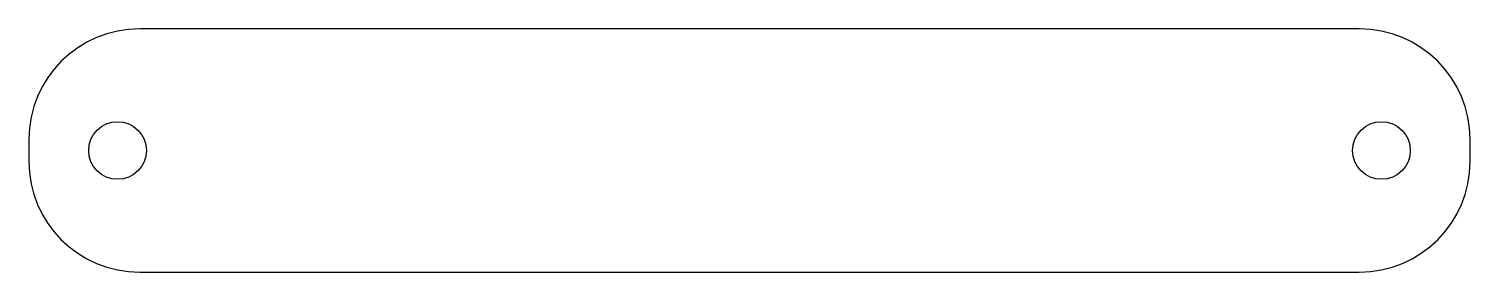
# Model space of a CAD drawing. Header units: millimetres. Extents: x -65 to 65, y -11 to 11.
import ezdxf

# ---------------------------------------------------------------- set-up
doc = ezdxf.new("R2010")
doc.units = ezdxf.units.MM

msp = doc.modelspace()

# ---------------------------------------------------------------- linework, layer by layer
at = {"color": 7, "linetype": 'Continuous', "lineweight": 25}
for p, q in [((55, 11), (-55, 11)), ((-65, 1), (-65, -1)), ((65, -1), (65, 1)), ((-55, -11), (55, -11))]:
    msp.add_line(p, q, dxfattribs=at)
for centre in [(57, 0), (-57, 0)]:
    msp.add_circle(centre, 2.6, dxfattribs=at)
for centre, start, end in [((-55, 1), 90, 180), ((55, 1), 0, 90), ((-55, -1), 180, 270), ((55, -1), 270, 0)]:
    msp.add_arc(centre, 10, start, end, dxfattribs=at)

doc.saveas('drawing.dxf')
